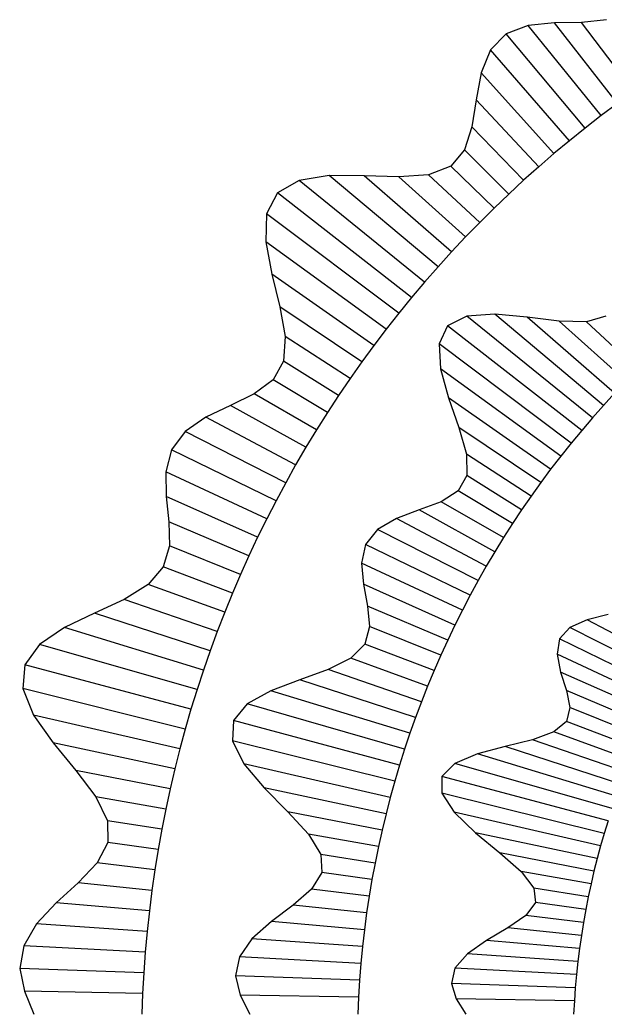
# Model space of a CAD drawing. Header units: metres. Extents: x -31.1 to 29.2, y -27.3 to 29.9.
# Drawn here: x -30.32 to -16.77, y 0.02 to 23.04 of the extents above; entities that cross this region are included whole.
import ezdxf

# ---------------------------------------------------------------- set-up
doc = ezdxf.new("R2010")
doc.units = ezdxf.units.M
for name, color, linetype in [('Fill', 3, 'Continuous'), ('Inner', 2, 'Continuous'), ('Outer', 1, 'Continuous')]:
    doc.layers.add(name, color=color, linetype=linetype)

msp = doc.modelspace()

# ---------------------------------------------------------------- linework, layer by layer
at = {"layer": 'Fill'}
for p, q in [((-16.861, 20.821), (-18.553, 22.911)), ((-16.486, 21.101), (-17.947, 22.972)), ((-16.107, 21.375), (-17.317, 22.98)), ((-17.23, 20.534), (-19.061, 22.716)), ((-17.595, 20.241), (-19.424, 22.345)), ((-17.955, 19.941), (-19.642, 21.815)), ((-18.31, 19.635), (-19.759, 21.189)), ((-18.659, 19.322), (-19.856, 20.562)), ((-19.003, 19.003), (-20.026, 20.026)), ((-19.342, 18.679), (-20.347, 19.649)), ((-20.641, 17.32), (-23.159, 19.433)), ((-20.325, 17.668), (-22.352, 19.43)), ((-20.003, 18.011), (-21.551, 19.405)), ((-19.675, 18.348), (-20.86, 19.453)), ((-20.951, 16.965), (-23.859, 19.32)), ((-21.254, 16.606), (-24.358, 19.03)), ((-21.552, 16.241), (-24.61, 18.545)), ((-21.843, 15.87), (-24.63, 17.895)), ((-22.128, 15.495), (-24.491, 17.149)), ((-22.407, 15.114), (-24.301, 16.391)), ((-17.065, 13.819), (-19.973, 16.174)), ((-16.81, 14.106), (-19.329, 16.219)), ((-16.551, 14.388), (-18.578, 16.15)), ((-17.314, 13.527), (-20.418, 15.952)), ((-16.287, 14.665), (-17.835, 16.059)), ((-16.019, 14.938), (-17.204, 16.043)), ((-22.679, 14.728), (-24.178, 15.702)), ((-17.559, 13.232), (-20.617, 15.536)), ((-22.944, 14.337), (-24.217, 15.133)), ((-17.798, 12.931), (-20.585, 14.956)), ((-23.203, 13.942), (-24.462, 14.698)), ((-23.455, 13.542), (-24.896, 14.374)), ((-18.033, 12.627), (-20.395, 14.281)), ((-23.7, 13.137), (-25.449, 14.107)), ((-23.938, 12.728), (-26.017, 13.834)), ((-18.262, 12.318), (-20.155, 13.595)), ((-24.169, 12.314), (-26.496, 13.501)), ((-24.392, 11.897), (-26.813, 13.078)), ((-18.486, 12.005), (-19.985, 12.978)), ((-24.609, 11.475), (-26.947, 12.566)), ((-18.704, 11.688), (-19.977, 12.483)), ((-24.818, 11.05), (-26.938, 11.994)), ((-18.917, 11.367), (-20.176, 12.123)), ((-19.125, 11.042), (-20.566, 11.874)), ((-19.327, 10.713), (-21.076, 11.683)), ((-25.02, 10.62), (-26.873, 11.407)), ((-19.523, 10.381), (-21.602, 11.486)), ((-19.714, 10.045), (-22.041, 11.231)), ((-25.214, 10.187), (-26.863, 10.853)), ((-19.898, 9.705), (-22.319, 10.886)), ((-25.401, 9.751), (-27.005, 10.366)), ((-20.077, 9.362), (-22.416, 10.453)), ((-25.581, 9.311), (-27.356, 9.957)), ((-20.25, 9.016), (-22.37, 9.96)), ((-25.752, 8.867), (-27.909, 9.61)), ((-20.417, 8.667), (-22.271, 9.453)), ((-25.916, 8.421), (-28.594, 9.291)), ((-20.578, 8.314), (-22.227, 8.98)), ((-15.108, 8.033), (-17.188, 9.139)), ((-26.073, 7.971), (-29.291, 8.955)), ((-15.258, 7.775), (-17.586, 8.961)), ((-26.221, 7.519), (-29.867, 8.564)), ((-20.733, 7.959), (-22.337, 8.574)), ((-15.404, 7.513), (-17.825, 8.694)), ((-15.546, 7.249), (-17.884, 8.34)), ((-26.362, 7.064), (-30.208, 8.094)), ((-20.882, 7.6), (-22.658, 8.247)), ((-21.025, 7.239), (-23.182, 7.982)), ((-15.683, 6.982), (-17.803, 7.926)), ((-21.161, 6.876), (-23.838, 7.746)), ((-26.494, 6.606), (-30.252, 7.543)), ((-21.291, 6.509), (-24.51, 7.493)), ((-15.815, 6.713), (-17.668, 7.5)), ((-21.415, 6.141), (-25.061, 7.186)), ((-26.619, 6.146), (-30.008, 6.928)), ((-15.942, 6.441), (-17.591, 7.107)), ((-21.532, 5.77), (-25.378, 6.8)), ((-16.065, 6.167), (-17.669, 6.783)), ((-16.184, 5.89), (-17.959, 6.537)), ((-26.736, 5.683), (-29.557, 6.283)), ((-21.643, 5.396), (-25.4, 6.333)), ((-16.297, 5.612), (-18.454, 6.354)), ((-16.51, 5.047), (-19.728, 6.031)), ((-16.406, 5.331), (-19.083, 6.2)), ((-21.747, 5.021), (-25.136, 5.803)), ((-16.608, 4.762), (-20.255, 5.808)), ((-26.845, 5.218), (-29.029, 5.643)), ((-16.702, 4.475), (-20.549, 5.506)), ((-21.845, 4.643), (-24.667, 5.243)), ((-16.792, 4.187), (-20.549, 5.123)), ((-26.945, 4.751), (-28.567, 5.037)), ((-21.937, 4.264), (-24.12, 4.689)), ((-16.876, 3.896), (-20.265, 4.678)), ((-27.038, 4.282), (-28.297, 4.482)), ((-22.021, 3.883), (-23.643, 4.169)), ((-16.955, 3.604), (-19.776, 4.204)), ((-27.122, 3.812), (-28.286, 3.975)), ((-22.1, 3.5), (-23.358, 3.7)), ((-17.029, 3.31), (-19.212, 3.734)), ((-27.199, 3.34), (-28.534, 3.504)), ((-22.171, 3.116), (-23.335, 3.28)), ((-17.097, 3.015), (-18.719, 3.301)), ((-27.266, 2.866), (-28.971, 3.045)), ((-22.236, 2.73), (-23.572, 2.894)), ((-17.161, 2.718), (-18.42, 2.917)), ((-27.326, 2.391), (-29.482, 2.579)), ((-17.22, 2.42), (-18.384, 2.584)), ((-22.294, 2.343), (-23.999, 2.522)), ((-27.378, 1.914), (-29.937, 2.093)), ((-22.345, 1.955), (-24.501, 2.144)), ((-17.273, 2.121), (-18.609, 2.285)), ((-17.321, 1.821), (-19.026, 2)), ((-22.39, 1.566), (-24.949, 1.745)), ((-17.364, 1.519), (-19.52, 1.708)), ((-27.421, 1.437), (-30.235, 1.585)), ((-17.402, 1.217), (-19.962, 1.396)), ((-22.428, 1.175), (-25.242, 1.323)), ((-27.455, 0.959), (-30.324, 1.059)), ((-17.434, 0.914), (-20.248, 1.061)), ((-22.459, 0.784), (-25.327, 0.884)), ((-17.462, 0.61), (-20.33, 0.71)), ((-27.482, 0.48), (-30.221, 0.528)), ((-22.483, 0.392), (-25.222, 0.44)), ((-17.483, 0.305), (-20.223, 0.353))]:
    msp.add_line(p, q, dxfattribs=at)
at = {"layer": 'Inner'}
for p, q in [((-16.486, 21.101), (-16.861, 20.821)), ((-16.861, 20.821), (-17.23, 20.534)), ((-17.23, 20.534), (-17.595, 20.241)), ((-17.595, 20.241), (-17.955, 19.941)), ((-17.955, 19.941), (-18.31, 19.635)), ((-18.31, 19.635), (-18.659, 19.322)), ((-18.659, 19.322), (-19.003, 19.003)), ((-19.003, 19.003), (-19.342, 18.679)), ((-19.342, 18.679), (-19.675, 18.348)), ((-19.675, 18.348), (-20.003, 18.011)), ((-20.003, 18.011), (-20.325, 17.668)), ((-20.325, 17.668), (-20.641, 17.32)), ((-20.641, 17.32), (-20.951, 16.965)), ((-20.951, 16.965), (-21.254, 16.606)), ((-21.254, 16.606), (-21.552, 16.241)), ((-21.552, 16.241), (-21.843, 15.87)), ((-21.843, 15.87), (-22.128, 15.495)), ((-22.128, 15.495), (-22.407, 15.114)), ((-22.407, 15.114), (-22.679, 14.728)), ((-22.679, 14.728), (-22.944, 14.337)), ((-22.944, 14.337), (-23.203, 13.942)), ((-16.551, 14.388), (-16.81, 14.106)), ((-16.81, 14.106), (-17.065, 13.819)), ((-23.203, 13.942), (-23.455, 13.542)), ((-17.065, 13.819), (-17.314, 13.527)), ((-23.455, 13.542), (-23.7, 13.137)), ((-17.314, 13.527), (-17.559, 13.232)), ((-23.7, 13.137), (-23.938, 12.728)), ((-17.559, 13.232), (-17.798, 12.931)), ((-17.798, 12.931), (-18.033, 12.627)), ((-23.938, 12.728), (-24.169, 12.314)), ((-18.033, 12.627), (-18.262, 12.318)), ((-24.169, 12.314), (-24.392, 11.897)), ((-18.262, 12.318), (-18.486, 12.005)), ((-18.486, 12.005), (-18.704, 11.688)), ((-24.392, 11.897), (-24.609, 11.475)), ((-18.704, 11.688), (-18.917, 11.367)), ((-24.609, 11.475), (-24.818, 11.05)), ((-18.917, 11.367), (-19.125, 11.042)), ((-24.818, 11.05), (-25.02, 10.62)), ((-19.125, 11.042), (-19.327, 10.713)), ((-25.02, 10.62), (-25.214, 10.187)), ((-19.327, 10.713), (-19.523, 10.381)), ((-19.523, 10.381), (-19.714, 10.045)), ((-25.214, 10.187), (-25.401, 9.751)), ((-19.714, 10.045), (-19.898, 9.705)), ((-25.401, 9.751), (-25.581, 9.311)), ((-19.898, 9.705), (-20.077, 9.362)), ((-25.581, 9.311), (-25.752, 8.867)), ((-20.077, 9.362), (-20.25, 9.016)), ((-20.25, 9.016), (-20.417, 8.667)), ((-25.752, 8.867), (-25.916, 8.421)), ((-20.417, 8.667), (-20.578, 8.314)), ((-25.916, 8.421), (-26.073, 7.971)), ((-20.578, 8.314), (-20.733, 7.959)), ((-26.073, 7.971), (-26.221, 7.519)), ((-20.733, 7.959), (-20.882, 7.6)), ((-20.882, 7.6), (-21.025, 7.239)), ((-26.221, 7.519), (-26.362, 7.064)), ((-21.025, 7.239), (-21.161, 6.876)), ((-26.362, 7.064), (-26.494, 6.606)), ((-21.161, 6.876), (-21.291, 6.509)), ((-26.494, 6.606), (-26.619, 6.146)), ((-21.291, 6.509), (-21.415, 6.141)), ((-26.619, 6.146), (-26.736, 5.683)), ((-21.415, 6.141), (-21.532, 5.77)), ((-21.532, 5.77), (-21.643, 5.396)), ((-26.736, 5.683), (-26.845, 5.218)), ((-21.643, 5.396), (-21.747, 5.021)), ((-26.845, 5.218), (-26.945, 4.751)), ((-21.747, 5.021), (-21.845, 4.643)), ((-26.945, 4.751), (-27.038, 4.282)), ((-21.845, 4.643), (-21.937, 4.264)), ((-16.702, 4.475), (-16.792, 4.187)), ((-27.038, 4.282), (-27.122, 3.812)), ((-21.937, 4.264), (-22.021, 3.883)), ((-16.792, 4.187), (-16.876, 3.896)), ((-27.122, 3.812), (-27.199, 3.34)), ((-22.021, 3.883), (-22.1, 3.5)), ((-16.876, 3.896), (-16.955, 3.604)), ((-22.1, 3.5), (-22.171, 3.116)), ((-16.955, 3.604), (-17.029, 3.31)), ((-27.199, 3.34), (-27.266, 2.866)), ((-17.029, 3.31), (-17.097, 3.015)), ((-22.171, 3.116), (-22.236, 2.73)), ((-17.097, 3.015), (-17.161, 2.718)), ((-27.266, 2.866), (-27.326, 2.391)), ((-22.236, 2.73), (-22.294, 2.343)), ((-17.161, 2.718), (-17.22, 2.42)), ((-27.326, 2.391), (-27.378, 1.914)), ((-22.294, 2.343), (-22.345, 1.955)), ((-17.22, 2.42), (-17.273, 2.121)), ((-17.273, 2.121), (-17.321, 1.821)), ((-27.378, 1.914), (-27.421, 1.437)), ((-22.345, 1.955), (-22.39, 1.566)), ((-17.321, 1.821), (-17.364, 1.519)), ((-27.421, 1.437), (-27.455, 0.959)), ((-22.39, 1.566), (-22.428, 1.175)), ((-17.364, 1.519), (-17.402, 1.217)), ((-22.428, 1.175), (-22.459, 0.784)), ((-17.402, 1.217), (-17.434, 0.914)), ((-27.455, 0.959), (-27.482, 0.48)), ((-22.459, 0.784), (-22.483, 0.392)), ((-17.434, 0.914), (-17.462, 0.61)), ((-27.482, 0.48), (-27.5, 0)), ((-17.462, 0.61), (-17.483, 0.305)), ((-22.483, 0.392), (-22.5, 0)), ((-17.483, 0.305), (-17.5, 0))]:
    msp.add_line(p, q, dxfattribs=at)
at = {"layer": 'Outer'}
for p, q in [((-16.74, 23.041), (-17.317, 22.98)), ((-18.553, 22.911), (-19.061, 22.716)), ((-17.947, 22.972), (-18.553, 22.911)), ((-17.317, 22.98), (-17.947, 22.972)), ((-19.061, 22.716), (-19.424, 22.345)), ((-19.424, 22.345), (-19.642, 21.815)), ((-19.642, 21.815), (-19.759, 21.189)), ((-19.759, 21.189), (-19.856, 20.562)), ((-19.856, 20.562), (-20.026, 20.026)), ((-20.026, 20.026), (-20.347, 19.649)), ((-20.347, 19.649), (-20.86, 19.453)), ((-23.159, 19.433), (-23.859, 19.32)), ((-22.352, 19.43), (-23.159, 19.433)), ((-21.551, 19.405), (-22.352, 19.43)), ((-20.86, 19.453), (-21.551, 19.405)), ((-23.859, 19.32), (-24.358, 19.03)), ((-24.358, 19.03), (-24.61, 18.545)), ((-24.61, 18.545), (-24.63, 17.895)), ((-24.63, 17.895), (-24.491, 17.149)), ((-24.491, 17.149), (-24.301, 16.391)), ((-24.301, 16.391), (-24.178, 15.702)), ((-19.973, 16.174), (-20.418, 15.952)), ((-19.329, 16.219), (-19.973, 16.174)), ((-18.578, 16.15), (-19.329, 16.219)), ((-17.835, 16.059), (-18.578, 16.15)), ((-16.751, 16.176), (-17.204, 16.043)), ((-20.418, 15.952), (-20.617, 15.536)), ((-17.204, 16.043), (-17.835, 16.059)), ((-24.178, 15.702), (-24.217, 15.133)), ((-20.617, 15.536), (-20.585, 14.956)), ((-24.217, 15.133), (-24.462, 14.698)), ((-20.585, 14.956), (-20.395, 14.281)), ((-24.462, 14.698), (-24.896, 14.374)), ((-24.896, 14.374), (-25.449, 14.107)), ((-20.395, 14.281), (-20.155, 13.595)), ((-25.449, 14.107), (-26.017, 13.834)), ((-26.017, 13.834), (-26.496, 13.501)), ((-20.155, 13.595), (-19.985, 12.978)), ((-26.496, 13.501), (-26.813, 13.078)), ((-26.813, 13.078), (-26.947, 12.566)), ((-19.985, 12.978), (-19.977, 12.483)), ((-26.947, 12.566), (-26.938, 11.994)), ((-19.977, 12.483), (-20.176, 12.123)), ((-26.938, 11.994), (-26.873, 11.407)), ((-20.176, 12.123), (-20.566, 11.874)), ((-20.566, 11.874), (-21.076, 11.683)), ((-21.076, 11.683), (-21.602, 11.486)), ((-26.873, 11.407), (-26.863, 10.853)), ((-21.602, 11.486), (-22.041, 11.231)), ((-22.041, 11.231), (-22.319, 10.886)), ((-26.863, 10.853), (-27.005, 10.366)), ((-22.319, 10.886), (-22.416, 10.453)), ((-27.005, 10.366), (-27.356, 9.957)), ((-22.416, 10.453), (-22.37, 9.96)), ((-27.356, 9.957), (-27.909, 9.61)), ((-22.37, 9.96), (-22.271, 9.453)), ((-27.909, 9.61), (-28.594, 9.291)), ((-22.271, 9.453), (-22.227, 8.98)), ((-28.594, 9.291), (-29.291, 8.955)), ((-16.703, 9.259), (-17.188, 9.139)), ((-22.227, 8.98), (-22.337, 8.574)), ((-17.188, 9.139), (-17.586, 8.961)), ((-29.291, 8.955), (-29.867, 8.564)), ((-17.586, 8.961), (-17.825, 8.694)), ((-29.867, 8.564), (-30.208, 8.094)), ((-22.337, 8.574), (-22.658, 8.247)), ((-17.825, 8.694), (-17.884, 8.34)), ((-17.884, 8.34), (-17.803, 7.926)), ((-30.208, 8.094), (-30.252, 7.543)), ((-22.658, 8.247), (-23.182, 7.982)), ((-23.182, 7.982), (-23.838, 7.746)), ((-17.803, 7.926), (-17.668, 7.5)), ((-23.838, 7.746), (-24.51, 7.493)), ((-30.252, 7.543), (-30.008, 6.928)), ((-24.51, 7.493), (-25.061, 7.186)), ((-17.668, 7.5), (-17.591, 7.107)), ((-25.061, 7.186), (-25.378, 6.8)), ((-30.008, 6.928), (-29.557, 6.283)), ((-17.591, 7.107), (-17.669, 6.783)), ((-25.378, 6.8), (-25.4, 6.333)), ((-17.669, 6.783), (-17.959, 6.537)), ((-17.959, 6.537), (-18.454, 6.354)), ((-29.557, 6.283), (-29.029, 5.643)), ((-25.4, 6.333), (-25.136, 5.803)), ((-18.454, 6.354), (-19.083, 6.2)), ((-19.728, 6.031), (-20.255, 5.808)), ((-19.083, 6.2), (-19.728, 6.031)), ((-25.136, 5.803), (-24.667, 5.243)), ((-20.255, 5.808), (-20.549, 5.506)), ((-29.029, 5.643), (-28.567, 5.037)), ((-20.549, 5.506), (-20.549, 5.123)), ((-24.667, 5.243), (-24.12, 4.689)), ((-20.549, 5.123), (-20.265, 4.678)), ((-28.567, 5.037), (-28.297, 4.482)), ((-24.12, 4.689), (-23.643, 4.169)), ((-20.265, 4.678), (-19.776, 4.204)), ((-28.297, 4.482), (-28.286, 3.975)), ((-23.643, 4.169), (-23.358, 3.7)), ((-19.776, 4.204), (-19.212, 3.734)), ((-28.286, 3.975), (-28.534, 3.504)), ((-23.358, 3.7), (-23.335, 3.28)), ((-19.212, 3.734), (-18.719, 3.301)), ((-28.534, 3.504), (-28.971, 3.045)), ((-23.335, 3.28), (-23.572, 2.894)), ((-18.719, 3.301), (-18.42, 2.917)), ((-28.971, 3.045), (-29.482, 2.579)), ((-23.572, 2.894), (-23.999, 2.522)), ((-18.42, 2.917), (-18.384, 2.584)), ((-29.482, 2.579), (-29.937, 2.093)), ((-18.384, 2.584), (-18.609, 2.285)), ((-23.999, 2.522), (-24.501, 2.144)), ((-29.937, 2.093), (-30.235, 1.585)), ((-24.501, 2.144), (-24.949, 1.745)), ((-18.609, 2.285), (-19.026, 2)), ((-19.026, 2), (-19.52, 1.708)), ((-24.949, 1.745), (-25.242, 1.323)), ((-19.52, 1.708), (-19.962, 1.396)), ((-30.235, 1.585), (-30.324, 1.059)), ((-19.962, 1.396), (-20.248, 1.061)), ((-25.242, 1.323), (-25.327, 0.884)), ((-30.324, 1.059), (-30.221, 0.528)), ((-20.248, 1.061), (-20.33, 0.71)), ((-25.327, 0.884), (-25.222, 0.44)), ((-20.33, 0.71), (-20.223, 0.353)), ((-30.221, 0.528), (-30, 0)), ((-25.222, 0.44), (-25, 0)), ((-20.223, 0.353), (-20, 0))]:
    msp.add_line(p, q, dxfattribs=at)

doc.saveas('drawing.dxf')
